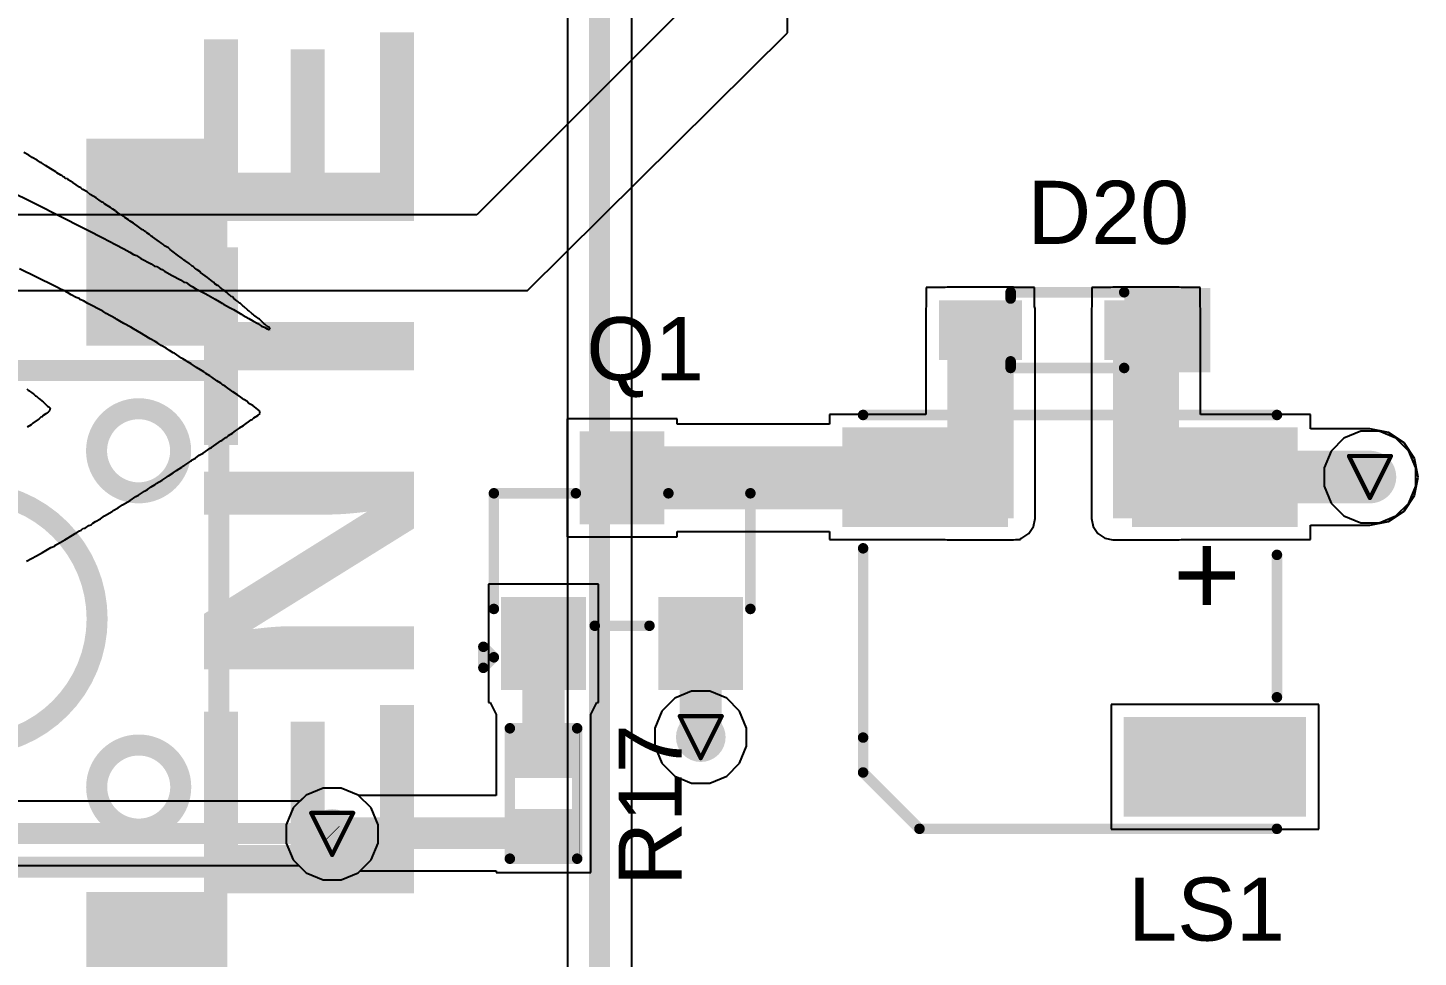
# Model space of a CAD drawing. Header units: inches. Extents: x 0 to 211, y 0 to 201.
# Drawn here: x 3.252 to 3.913, y 0.717 to 1.159 of the extents above; entities that cross this region are included whole.
import ezdxf

# ---------------------------------------------------------------- set-up
doc = ezdxf.new("R2010")
doc.units = ezdxf.units.IN
doc.header["$MEASUREMENT"] = 0
for name, color, linetype in [('Bottom Layer', 5, 'Continuous'), ('Bottom Overlay', 54, 'Continuous'), ('Drill Drawing', 1, 'Continuous'), ('Layer 1', 16, 'Continuous'), ('Layer 2', 76, 'Continuous'), ('Top Layer', 1, 'Continuous'), ('Top Overlay', 2, 'Continuous'), ('Top Paste', 8, 'Continuous'), ('Top Solder', 216, 'Continuous'), ('Via Holes', 16, 'Continuous')]:
    doc.layers.add(name, color=color, linetype=linetype)
doc.styles.add('Arial', font='', dxfattribs={"height": 0.2})
doc.styles.add('Arial Black_Bold', font='', dxfattribs={"height": 0.2})
doc.styles.get('Arial').set_extended_font_data('Arial')
doc.styles.get('Arial Black_Bold').set_extended_font_data('Arial Black', bold=True)

# ---------------------------------------------------------------- blocks, each defined once
blk = doc.blocks.new('SOD_523F_1')
at = {"layer": 'Top Layer'}
for points in [[(-0.05512, 0.01024), (-0.02362, 0.01024), (-0.02362, -0.01024), (-0.05512, -0.01024)], [(0.02362, 0.01024), (0.05512, 0.01024), (0.05512, -0.01024), (0.02362, -0.01024)]]:
    blk.add_hatch(color=1, dxfattribs=at).paths.add_polyline_path(points)
at = {"layer": 'Top Overlay'}
for points in [[(0.029, 0.013), (0.07, 0.013), (0.07, 0.02), (0.029, 0.02)], [(0.059, -0.015), (0.07, -0.015), (0.07, 0.014), (0.059, 0.014)], [(0.029, -0.02), (0.07, -0.02), (0.07, -0.013), (0.029, -0.013)]]:
    blk.add_hatch(color=2, dxfattribs=at).paths.add_polyline_path(points)
at = {"layer": 'Top Paste'}
for points in [[(-0.05512, 0.01024), (-0.02362, 0.01024), (-0.02362, -0.01024), (-0.05512, -0.01024)], [(0.02362, 0.01024), (0.05512, 0.01024), (0.05512, -0.01024), (0.02362, -0.01024)]]:
    blk.add_hatch(color=8, dxfattribs=at).paths.add_polyline_path(points)
at = {"layer": 'Top Solder'}
for points in [[(-0.05912, 0.01424), (-0.01962, 0.01424), (-0.01962, -0.01424), (-0.05912, -0.01424)], [(0.01962, 0.01424), (0.05912, 0.01424), (0.05912, -0.01424), (0.01962, -0.01424)]]:
    blk.add_hatch(color=216, dxfattribs=at).paths.add_polyline_path(points)
at = {"layer": 'Top Overlay'}
for points in [[(-0.025, 0.015, 0.005, 0.005, 0), (-0.025, 0.01815, 0.005, 0.005, 0)], [(-0.025, 0.018, 0.005, 0.005, 0), (0.029, 0.018, 0.005, 0.005, 0)], [(-0.025, -0.018, 0.005, 0.005, 0), (-0.025, -0.01485, 0.005, 0.005, 0)], [(-0.025, -0.018, 0.005, 0.005, 0), (0.029, -0.018, 0.005, 0.005, 0)]]:
    blk.add_lwpolyline(points, format="xyseb", dxfattribs=at)
for points in [[(-0.02625, 0.01815, 0.0025, 0.0025, 1), (-0.02375, 0.01815, 0.0025, 0.0025, 1)], [(-0.02625, 0.018, 0.0025, 0.0025, 1), (-0.02375, 0.018, 0.0025, 0.0025, 1)], [(0.02775, 0.018, 0.0025, 0.0025, 1), (0.03025, 0.018, 0.0025, 0.0025, 1)], [(-0.02625, 0.015, 0.0025, 0.0025, 1), (-0.02375, 0.015, 0.0025, 0.0025, 1)], [(-0.02625, -0.01485, 0.0025, 0.0025, 1), (-0.02375, -0.01485, 0.0025, 0.0025, 1)], [(-0.02625, -0.018, 0.0025, 0.0025, 1), (-0.02375, -0.018, 0.0025, 0.0025, 1)], [(-0.02625, -0.018, 0.0025, 0.0025, 1), (-0.02375, -0.018, 0.0025, 0.0025, 1)], [(0.02775, -0.018, 0.0025, 0.0025, 1), (0.03025, -0.018, 0.0025, 0.0025, 1)]]:
    blk.add_lwpolyline(points, format="xyseb", close=True, dxfattribs=at)
blk = doc.blocks.new('TS_1002S_12026C_80')
at = {"layer": 'Top Layer'}
for points in [[(-0.22441, 0.11811), (-0.13385, 0.11811), (-0.13385, 0.05906), (-0.22441, 0.05906)], [(0.13385, 0.1181), (0.22441, 0.1181), (0.22441, 0.05905), (0.13385, 0.05905)], [(-0.22441, -0.05906), (-0.13385, -0.05906), (-0.13385, -0.11811), (-0.22441, -0.11811)], [(0.13385, -0.05906), (0.22441, -0.05906), (0.22441, -0.11811), (0.13385, -0.11811)]]:
    blk.add_hatch(color=1, dxfattribs=at).paths.add_polyline_path(points)
at = {"layer": 'Top Paste'}
for points in [[(-0.22441, 0.11811), (-0.13385, 0.11811), (-0.13385, 0.05906), (-0.22441, 0.05906)], [(0.13385, 0.1181), (0.22441, 0.1181), (0.22441, 0.05905), (0.13385, 0.05905)], [(-0.22441, -0.05906), (-0.13385, -0.05906), (-0.13385, -0.11811), (-0.22441, -0.11811)], [(0.13385, -0.05906), (0.22441, -0.05906), (0.22441, -0.11811), (0.13385, -0.11811)]]:
    blk.add_hatch(color=8, dxfattribs=at).paths.add_polyline_path(points)
at = {"layer": 'Top Solder'}
for points in [[(-0.22841, 0.12211), (-0.12985, 0.12211), (-0.12985, 0.05506), (-0.22841, 0.05506)], [(0.12985, 0.1221), (0.22841, 0.1221), (0.22841, 0.05505), (0.12985, 0.05505)], [(-0.22841, -0.05506), (-0.12985, -0.05506), (-0.12985, -0.12211), (-0.22841, -0.12211)], [(0.12985, -0.05506), (0.22841, -0.05506), (0.22841, -0.12211), (0.12985, -0.12211)]]:
    blk.add_hatch(color=216, dxfattribs=at).paths.add_polyline_path(points)
at = {"layer": 'Top Overlay'}
for points in [[(0.11811, 0.11811, 0.01, 0.01, 0), (-0.11811, 0.11811, 0.01, 0.01, 0)], [(-0.11811, -0.11811, 0.01, 0.01, 0), (-0.11811, 0.11811, 0.01, 0.01, 0)], [(0.11811, -0.11811, 0.01, 0.01, 0), (0.11811, 0.11811, 0.01, 0.01, 0)], [(0.11811, -0.11811, 0.01, 0.01, 0), (-0.11811, -0.11811, 0.01, 0.01, 0)]]:
    blk.add_lwpolyline(points, format="xyseb", dxfattribs=at)
for points in [[(-0.12061, 0.11811, 0.005, 0.005, 1), (-0.11561, 0.11811, 0.005, 0.005, 1)], [(-0.12061, 0.11811, 0.005, 0.005, 1), (-0.11561, 0.11811, 0.005, 0.005, 1)], [(0.11561, 0.11811, 0.005, 0.005, 1), (0.12061, 0.11811, 0.005, 0.005, 1)], [(0.11561, 0.11811, 0.005, 0.005, 1), (0.12061, 0.11811, 0.005, 0.005, 1)], [(-0.05992, 0.07994, 0.01, 0.01, 1), (-0.09992, 0.07994, 0.01, 0.01, 1)], [(0.1, 0.07999, 0.01, 0.01, 1), (0.06, 0.07999, 0.01, 0.01, 1)], [(-0.10242, 0.07994, 0.005, 0.005, 1), (-0.09742, 0.07994, 0.005, 0.005, 1)], [(-0.06242, 0.07994, 0.005, 0.005, 1), (-0.05742, 0.07994, 0.005, 0.005, 1)], [(0.0575, 0.07999, 0.005, 0.005, 1), (0.0625, 0.07999, 0.005, 0.005, 1)], [(0.0975, 0.07999, 0.005, 0.005, 1), (0.1025, 0.07999, 0.005, 0.005, 1)], [(0.06021, 0, 0.01, 0.01, 1), (-0.06021, 0, 0.01, 0.01, 1)], [(-0.06271, 0, 0.005, 0.005, 1), (-0.05771, 0, 0.005, 0.005, 1)], [(0.05771, 0, 0.005, 0.005, 1), (0.06271, 0, 0.005, 0.005, 1)], [(-0.06, -0.08001, 0.01, 0.01, 1), (-0.1, -0.08001, 0.01, 0.01, 1)], [(0.1, -0.08001, 0.01, 0.01, 1), (0.06, -0.08001, 0.01, 0.01, 1)], [(-0.1025, -0.08001, 0.005, 0.005, 1), (-0.0975, -0.08001, 0.005, 0.005, 1)], [(-0.0625, -0.08001, 0.005, 0.005, 1), (-0.0575, -0.08001, 0.005, 0.005, 1)], [(0.0575, -0.08001, 0.005, 0.005, 1), (0.0625, -0.08001, 0.005, 0.005, 1)], [(0.0975, -0.08001, 0.005, 0.005, 1), (0.1025, -0.08001, 0.005, 0.005, 1)], [(-0.12061, -0.11811, 0.005, 0.005, 1), (-0.11561, -0.11811, 0.005, 0.005, 1)], [(-0.12061, -0.11811, 0.005, 0.005, 1), (-0.11561, -0.11811, 0.005, 0.005, 1)], [(0.11561, -0.11811, 0.005, 0.005, 1), (0.12061, -0.11811, 0.005, 0.005, 1)], [(0.11561, -0.11811, 0.005, 0.005, 1), (0.12061, -0.11811, 0.005, 0.005, 1)]]:
    blk.add_lwpolyline(points, format="xyseb", close=True, dxfattribs=at)
blk = doc.blocks.new('R___0402_182')
at = {"layer": 'Top Layer'}
for points in [[(-0.0275, -0.0125), (-0.0275, 0.0125), (-0.0095, 0.0125), (-0.0095, -0.0125)], [(0.0095, -0.0125), (0.0095, 0.0125), (0.0275, 0.0125), (0.0275, -0.0125)]]:
    blk.add_hatch(color=1, dxfattribs=at).paths.add_polyline_path(points)
at = {"layer": 'Top Paste'}
for points in [[(-0.0275, -0.0125), (-0.0275, 0.0125), (-0.0095, 0.0125), (-0.0095, -0.0125)], [(0.0095, -0.0125), (0.0095, 0.0125), (0.0275, 0.0125), (0.0275, -0.0125)]]:
    blk.add_hatch(color=8, dxfattribs=at).paths.add_polyline_path(points)
at = {"layer": 'Top Solder'}
for points in [[(-0.02967, -0.01467), (-0.02967, 0.01467), (-0.00733, 0.01467), (-0.00733, -0.01467)], [(0.00733, -0.01467), (0.00733, 0.01467), (0.02967, 0.01467), (0.02967, -0.01467)]]:
    blk.add_hatch(color=216, dxfattribs=at).paths.add_polyline_path(points)
at = {"layer": 'Top Overlay'}
for points in [[(-0.031, 0.016, 0.005, 0.005, 0), (0.031, 0.016, 0.005, 0.005, 0)], [(-0.031, 0.016, 0.005, 0.005, 0), (-0.031, -0.016, 0.005, 0.005, 0)], [(0.031, 0.016, 0.005, 0.005, 0), (0.031, -0.016, 0.005, 0.005, 0)], [(-0.031, -0.016, 0.005, 0.005, 0), (0.031, -0.016, 0.005, 0.005, 0)], [(-0.032, -0.017, 0.000127, 0.000127, 0), (0.032, -0.017, 0.000127, 0.000127, 0)]]:
    blk.add_lwpolyline(points, format="xyseb", dxfattribs=at)
for points in [[(-0.03225, 0.016, 0.0025, 0.0025, 1), (-0.02975, 0.016, 0.0025, 0.0025, 1)], [(-0.03225, 0.016, 0.0025, 0.0025, 1), (-0.02975, 0.016, 0.0025, 0.0025, 1)], [(0.02975, 0.016, 0.0025, 0.0025, 1), (0.03225, 0.016, 0.0025, 0.0025, 1)], [(0.02975, 0.016, 0.0025, 0.0025, 1), (0.03225, 0.016, 0.0025, 0.0025, 1)], [(-0.03225, -0.016, 0.0025, 0.0025, 1), (-0.02975, -0.016, 0.0025, 0.0025, 1)], [(-0.03225, -0.016, 0.0025, 0.0025, 1), (-0.02975, -0.016, 0.0025, 0.0025, 1)], [(-0.03203, -0.017, 0.0000635, 0.0000635, 1), (-0.03197, -0.017, 0.0000635, 0.0000635, 1)], [(0.02975, -0.016, 0.0025, 0.0025, 1), (0.03225, -0.016, 0.0025, 0.0025, 1)], [(0.02975, -0.016, 0.0025, 0.0025, 1), (0.03225, -0.016, 0.0025, 0.0025, 1)], [(0.03197, -0.017, 0.0000635, 0.0000635, 1), (0.03203, -0.017, 0.0000635, 0.0000635, 1)]]:
    blk.add_lwpolyline(points, format="xyseb", close=True, dxfattribs=at)
blk = doc.blocks.new('SOT_23_205')
at = {"layer": 'Top Layer'}
for points in [[(-0.01614, 0.05748), (0.01614, 0.05748), (0.01614, 0.02126), (-0.01614, 0.02126)], [(-0.05354, -0.02126), (-0.02126, -0.02126), (-0.02126, -0.05748), (-0.05354, -0.05748)], [(0.02126, -0.02126), (0.05354, -0.02126), (0.05354, -0.05748), (0.02126, -0.05748)]]:
    blk.add_hatch(color=1, dxfattribs=at).paths.add_polyline_path(points)
at = {"layer": 'Top Paste'}
for points in [[(-0.01614, 0.05748), (0.01614, 0.05748), (0.01614, 0.02126), (-0.01614, 0.02126)], [(-0.05354, -0.02126), (-0.02126, -0.02126), (-0.02126, -0.05748), (-0.05354, -0.05748)], [(0.02126, -0.02126), (0.05354, -0.02126), (0.05354, -0.05748), (0.02126, -0.05748)]]:
    blk.add_hatch(color=8, dxfattribs=at).paths.add_polyline_path(points)
at = {"layer": 'Top Solder'}
for points in [[(-0.02014, 0.06148), (0.02014, 0.06148), (0.02014, 0.01726), (-0.02014, 0.01726)], [(-0.05754, -0.01726), (-0.01726, -0.01726), (-0.01726, -0.06148), (-0.05754, -0.06148)], [(0.01726, -0.01726), (0.05754, -0.01726), (0.05754, -0.06148), (0.01726, -0.06148)]]:
    blk.add_hatch(color=216, dxfattribs=at).paths.add_polyline_path(points)
at = {"layer": 'Top Overlay'}
for points in [[(-0.061, -0.023, 0.005, 0.005, 0), (-0.061, 0.032, 0.005, 0.005, 0)], [(-0.061, 0.032, 0.005, 0.005, 0), (-0.022, 0.032, 0.005, 0.005, 0)], [(0.022, 0.032, 0.005, 0.005, 0), (0.061, 0.032, 0.005, 0.005, 0)], [(0.061, -0.023, 0.005, 0.005, 0), (0.061, 0.032, 0.005, 0.005, 0)], [(-0.013, -0.031, 0.005, 0.005, 0), (0.013, -0.031, 0.005, 0.005, 0)], [(-0.066, -0.041, 0.005, 0.005, 0), (-0.061, -0.046, 0.005, 0.005, 0)], [(-0.066, -0.051, 0.005, 0.005, 0), (-0.066, -0.041, 0.005, 0.005, 0)], [(-0.066, -0.051, 0.005, 0.005, 0), (-0.061, -0.046, 0.005, 0.005, 0)]]:
    blk.add_lwpolyline(points, format="xyseb", dxfattribs=at)
for points in [[(-0.06225, 0.032, 0.0025, 0.0025, 1), (-0.05975, 0.032, 0.0025, 0.0025, 1)], [(-0.06225, 0.032, 0.0025, 0.0025, 1), (-0.05975, 0.032, 0.0025, 0.0025, 1)], [(-0.02325, 0.032, 0.0025, 0.0025, 1), (-0.02075, 0.032, 0.0025, 0.0025, 1)], [(0.02075, 0.032, 0.0025, 0.0025, 1), (0.02325, 0.032, 0.0025, 0.0025, 1)], [(0.05975, 0.032, 0.0025, 0.0025, 1), (0.06225, 0.032, 0.0025, 0.0025, 1)], [(0.05975, 0.032, 0.0025, 0.0025, 1), (0.06225, 0.032, 0.0025, 0.0025, 1)], [(-0.06225, -0.023, 0.0025, 0.0025, 1), (-0.05975, -0.023, 0.0025, 0.0025, 1)], [(0.05975, -0.023, 0.0025, 0.0025, 1), (0.06225, -0.023, 0.0025, 0.0025, 1)], [(-0.01425, -0.031, 0.0025, 0.0025, 1), (-0.01175, -0.031, 0.0025, 0.0025, 1)], [(0.01175, -0.031, 0.0025, 0.0025, 1), (0.01425, -0.031, 0.0025, 0.0025, 1)], [(-0.06725, -0.041, 0.0025, 0.0025, 1), (-0.06475, -0.041, 0.0025, 0.0025, 1)], [(-0.06725, -0.041, 0.0025, 0.0025, 1), (-0.06475, -0.041, 0.0025, 0.0025, 1)], [(-0.06225, -0.046, 0.0025, 0.0025, 1), (-0.05975, -0.046, 0.0025, 0.0025, 1)], [(-0.06225, -0.046, 0.0025, 0.0025, 1), (-0.05975, -0.046, 0.0025, 0.0025, 1)], [(-0.06725, -0.051, 0.0025, 0.0025, 1), (-0.06475, -0.051, 0.0025, 0.0025, 1)], [(-0.06725, -0.051, 0.0025, 0.0025, 1), (-0.06475, -0.051, 0.0025, 0.0025, 1)]]:
    blk.add_lwpolyline(points, format="xyseb", close=True, dxfattribs=at)
blk = doc.blocks.new('FUET_5025_206')
at = {"layer": 'Top Layer'}
for points in [[(-0.10827, 0.08858), (-0.02953, 0.08858), (-0.02953, 0.04922), (-0.10827, 0.04922)], [(-0.10433, -0.04922), (-0.03347, -0.04922), (-0.03347, -0.08858), (-0.10433, -0.08858)], [(0.03347, -0.04922), (0.10433, -0.04922), (0.10433, -0.08858), (0.03347, -0.08858)]]:
    blk.add_hatch(color=1, dxfattribs=at).paths.add_polyline_path(points)
at = {"layer": 'Top Paste'}
for points in [[(-0.10827, 0.08858), (-0.02953, 0.08858), (-0.02953, 0.04922), (-0.10827, 0.04922)], [(-0.10433, -0.04922), (-0.03347, -0.04922), (-0.03347, -0.08858), (-0.10433, -0.08858)], [(0.03347, -0.04922), (0.10433, -0.04922), (0.10433, -0.08858), (0.03347, -0.08858)]]:
    blk.add_hatch(color=8, dxfattribs=at).paths.add_polyline_path(points)
at = {"layer": 'Top Solder'}
for points in [[(-0.11227, 0.09259), (-0.02553, 0.09259), (-0.02553, 0.04521), (-0.11227, 0.04521)], [(-0.10833, -0.04521), (-0.02947, -0.04521), (-0.02947, -0.09259), (-0.10833, -0.09259)], [(0.02947, -0.04521), (0.10833, -0.04521), (0.10833, -0.09259), (0.02947, -0.09259)]]:
    blk.add_hatch(color=216, dxfattribs=at).paths.add_polyline_path(points)
at = {"layer": 'Top Overlay'}
for points in [[(0.0716, 0.0984, 0.005, 0.005, 0), (-0.0984, 0.0984, 0.005, 0.005, 0)], [(0.0984, 0.0716, 0.005, 0.005, 0), (0.0716, 0.0984, 0.005, 0.005, 0)], [(0.0984, 0.0716, 0.005, 0.005, 0), (0.0984, 0.055, 0.005, 0.005, 0)], [(0.0984, 0.055, 0.005, 0.005, 0), (0.0984, -0.035, 0.005, 0.005, 0)], [(-0.09842, 0.03583, 0.005, 0.005, 0), (-0.09842, -0.03189, 0.005, 0.005, 0)], [(0.09842, -0.09842, 0.005, 0.005, 0), (-0.09842, -0.09842, 0.005, 0.005, 0)]]:
    blk.add_lwpolyline(points, format="xyseb", dxfattribs=at)
for points in [[(-0.09965, 0.0984, 0.0025, 0.0025, 1), (-0.09715, 0.0984, 0.0025, 0.0025, 1)], [(0.07035, 0.0984, 0.0025, 0.0025, 1), (0.07285, 0.0984, 0.0025, 0.0025, 1)], [(0.07035, 0.0984, 0.0025, 0.0025, 1), (0.07285, 0.0984, 0.0025, 0.0025, 1)], [(0.09715, 0.0716, 0.0025, 0.0025, 1), (0.09965, 0.0716, 0.0025, 0.0025, 1)], [(0.09715, 0.0716, 0.0025, 0.0025, 1), (0.09965, 0.0716, 0.0025, 0.0025, 1)], [(0.09715, 0.055, 0.0025, 0.0025, 1), (0.09965, 0.055, 0.0025, 0.0025, 1)], [(0.09715, 0.055, 0.0025, 0.0025, 1), (0.09965, 0.055, 0.0025, 0.0025, 1)], [(-0.09967, 0.03583, 0.0025, 0.0025, 1), (-0.09717, 0.03583, 0.0025, 0.0025, 1)], [(-0.09967, -0.03189, 0.0025, 0.0025, 1), (-0.09717, -0.03189, 0.0025, 0.0025, 1)], [(0.09715, -0.035, 0.0025, 0.0025, 1), (0.09965, -0.035, 0.0025, 0.0025, 1)], [(-0.09967, -0.09842, 0.0025, 0.0025, 1), (-0.09717, -0.09842, 0.0025, 0.0025, 1)], [(0.09717, -0.09842, 0.0025, 0.0025, 1), (0.09967, -0.09842, 0.0025, 0.0025, 1)]]:
    blk.add_lwpolyline(points, format="xyseb", close=True, dxfattribs=at)
at = {"layer": 'Top Overlay', "style": 'Arial'}
blk.add_text('+', height=0.03937, dxfattribs=at).set_placement((-0.0811, -0.0411))

msp = doc.modelspace()

# ---------------------------------------------------------------- hatches: boundary and pattern name
at = {"layer": 'Bottom Layer'}
h = msp.add_hatch(color=5, dxfattribs=at)
edge = h.paths.add_edge_path()
edge.add_arc((3.89, 0.94548), 0.01181, 0, 360)
h = msp.add_hatch(color=5, dxfattribs=at)
edge = h.paths.add_edge_path()
edge.add_arc((3.57173, 0.82178), 0.01181, 0, 360)
h = msp.add_hatch(color=5, dxfattribs=at)
edge = h.paths.add_edge_path()
edge.add_arc((3.39642, 0.77575), 0.01181, 0, 360)
at = {"layer": 'Layer 1'}
h = msp.add_hatch(color=16, dxfattribs=at)
edge = h.paths.add_edge_path()
edge.add_arc((3.89, 0.94548), 0.01181, 0, 360)
h = msp.add_hatch(color=16, dxfattribs=at)
edge = h.paths.add_edge_path()
edge.add_arc((3.57173, 0.82178), 0.01181, 0, 360)
h = msp.add_hatch(color=16, dxfattribs=at)
edge = h.paths.add_edge_path()
edge.add_arc((3.39642, 0.77575), 0.01181, 0, 360)
at = {"layer": 'Layer 2'}
h = msp.add_hatch(color=76, dxfattribs=at)
edge = h.paths.add_edge_path()
edge.add_arc((3.89, 0.94548), 0.01181, 0, 360)
h = msp.add_hatch(color=76, dxfattribs=at)
edge = h.paths.add_edge_path()
edge.add_arc((3.57173, 0.82178), 0.01181, 0, 360)
h = msp.add_hatch(color=76, dxfattribs=at)
edge = h.paths.add_edge_path()
edge.add_arc((3.39642, 0.77575), 0.01181, 0, 360)
at = {"layer": 'Top Layer'}
for points in [[(3.68899, 0.92579), (3.72049, 0.92579), (3.72049, 1.02559), (3.68899, 1.02559)], [(3.76774, 0.92579), (3.79923, 0.92579), (3.79923, 1.02559), (3.76774, 1.02559)]]:
    msp.add_hatch(color=1, dxfattribs=at).paths.add_polyline_path(points)
h = msp.add_hatch(color=1, dxfattribs=at)
edge = h.paths.add_edge_path()
edge.add_arc((3.89, 0.94548), 0.01181, 0, 360)
h = msp.add_hatch(color=1, dxfattribs=at)
edge = h.paths.add_edge_path()
edge.add_arc((3.57173, 0.82178), 0.01181, 0, 360)
h = msp.add_hatch(color=1, dxfattribs=at)
edge = h.paths.add_edge_path()
edge.add_arc((3.39642, 0.77575), 0.01181, 0, 360)
at = {"layer": 'Via Holes'}
h = msp.add_hatch(color=7, dxfattribs=at)
edge = h.paths.add_edge_path()
edge.add_arc((3.89, 0.94548), 0.00591, 0, 360)
h = msp.add_hatch(color=7, dxfattribs=at)
edge = h.paths.add_edge_path()
edge.add_arc((3.57173, 0.82178), 0.00591, 0, 360)
h = msp.add_hatch(color=7, dxfattribs=at)
edge = h.paths.add_edge_path()
edge.add_arc((3.39642, 0.77575), 0.00591, 0, 360)

# ---------------------------------------------------------------- linework, layer by layer
at = {"layer": 'Bottom Layer'}
for p, q in [((3.53891, 0.66025), (3.53891, 2.58145)), ((3.50833, 1.80661), (3.50833, 0.66025)), ((3.88566, 0.96729), (3.87765, 0.96397)), ((3.89434, 0.96729), (3.88566, 0.96729)), ((3.90235, 0.96397), (3.89434, 0.96729)), ((3.87765, 0.96397), (3.87151, 0.95783)), ((3.90849, 0.95783), (3.90235, 0.96397)), ((3.87151, 0.95783), (3.86819, 0.94981)), ((3.91181, 0.94981), (3.90849, 0.95783)), ((3.86819, 0.94981), (3.86819, 0.94114)), ((3.91181, 0.94114), (3.91181, 0.94981)), ((3.86819, 0.94114), (3.87151, 0.93312)), ((3.90849, 0.93312), (3.91181, 0.94114)), ((3.87151, 0.93312), (3.87765, 0.92699)), ((3.90235, 0.92699), (3.90849, 0.93312)), ((3.87765, 0.92699), (3.88566, 0.92366)), ((3.89434, 0.92366), (3.90235, 0.92699)), ((3.88566, 0.92366), (3.89434, 0.92366)), ((3.38406, 0.79425), (3.38111, 0.79129)), ((3.39208, 0.79757), (3.38406, 0.79425)), ((3.40076, 0.79757), (3.39208, 0.79757)), ((3.40877, 0.79425), (3.40076, 0.79757)), ((3.41491, 0.78811), (3.40877, 0.79425)), ((3.38111, 0.79129), (1.78162, 0.79129)), ((3.41823, 0.78009), (3.41491, 0.78811)), ((3.41823, 0.77142), (3.41823, 0.78009)), ((3.41491, 0.7634), (3.41823, 0.77142)), ((1.78162, 0.76071), (3.38062, 0.76071)), ((3.38062, 0.76071), (3.38406, 0.75726)), ((3.40877, 0.75726), (3.41491, 0.7634)), ((3.38406, 0.75726), (3.39208, 0.75394)), ((3.39208, 0.75394), (3.40076, 0.75394)), ((3.40076, 0.75394), (3.40877, 0.75726))]:
    msp.add_line(p, q, dxfattribs=at)
for points in [[(3.52362, 2.597, 0.01, 0.01, 0), (3.52362, 0.66025, 0.01, 0.01, 0)], [(1.78162, 0.776, 0.01, 0.01, 0), (3.39617, 0.776, 0.01, 0.01, 0)], [(3.39617, 0.776, 0.01, 0.01, 0), (3.39642, 0.77575, 0.01, 0.01, 0)]]:
    msp.add_lwpolyline(points, format="xyseb", dxfattribs=at)
for points in [[(3.39367, 0.776, 0.005, 0.005, 1), (3.39867, 0.776, 0.005, 0.005, 1)], [(3.39367, 0.776, 0.005, 0.005, 1), (3.39867, 0.776, 0.005, 0.005, 1)], [(3.39392, 0.77575, 0.005, 0.005, 1), (3.39892, 0.77575, 0.005, 0.005, 1)]]:
    msp.add_lwpolyline(points, format="xyseb", close=True, dxfattribs=at)
at = {"layer": 'Bottom Overlay'}
for p, q in [((3.25214, 1.09854), (3.24978, 1.09985)), ((3.25371, 1.09749), (3.25214, 1.09854)), ((3.25607, 1.09618), (3.25371, 1.09749)), ((3.25765, 1.09513), (3.25607, 1.09618)), ((3.25817, 1.09487), (3.25765, 1.09513)), ((3.26014, 1.09368), (3.25817, 1.09487)), ((3.26263, 1.09198), (3.26014, 1.09368)), ((3.26499, 1.09067), (3.26263, 1.09198)), ((3.26552, 1.09014), (3.26499, 1.09067)), ((3.26736, 1.08909), (3.26552, 1.09014)), ((3.26788, 1.08883), (3.26736, 1.08909)), ((3.2684, 1.08831), (3.26788, 1.08883)), ((3.26893, 1.08804), (3.2684, 1.08831)), ((3.26945, 1.08752), (3.26893, 1.08804)), ((3.2705, 1.08726), (3.26945, 1.08752)), ((3.2709, 1.08686), (3.2705, 1.08726)), ((3.273, 1.08555), (3.2709, 1.08686)), ((3.27628, 1.08332), (3.273, 1.08555)), ((3.24165, 1.08227), (3.25555, 1.07545)), ((3.2768, 1.08306), (3.27628, 1.08332)), ((3.27732, 1.08254), (3.2768, 1.08306)), ((3.27785, 1.08227), (3.27732, 1.08254)), ((3.27982, 1.08109), (3.27785, 1.08227)), ((3.28126, 1.07991), (3.27982, 1.08109)), ((3.28415, 1.07834), (3.28126, 1.07991)), ((3.28493, 1.07755), (3.28415, 1.07834)), ((3.25555, 1.07545), (3.27837, 1.06391)), ((3.28546, 1.07729), (3.28493, 1.07755)), ((3.28703, 1.07624), (3.28546, 1.07729)), ((3.28756, 1.07598), (3.28703, 1.07624)), ((3.28808, 1.07545), (3.28756, 1.07598)), ((3.28939, 1.07466), (3.28808, 1.07545)), ((3.29097, 1.07362), (3.28939, 1.07466)), ((3.29149, 1.07335), (3.29097, 1.07362)), ((3.29202, 1.07283), (3.29149, 1.07335)), ((3.29333, 1.07204), (3.29202, 1.07283)), ((3.29385, 1.07152), (3.29333, 1.07204)), ((3.29438, 1.07125), (3.29385, 1.07152)), ((3.29595, 1.07021), (3.29438, 1.07125)), ((3.29726, 1.06942), (3.29595, 1.07021)), ((3.29779, 1.06889), (3.29726, 1.06942)), ((3.29962, 1.06784), (3.29779, 1.06889)), ((3.30028, 1.06719), (3.29962, 1.06784)), ((3.30185, 1.06614), (3.30028, 1.06719)), ((3.30435, 1.06443), (3.30185, 1.06614)), ((3.27837, 1.06391), (3.28021, 1.06286)), ((3.28021, 1.06286), (3.28729, 1.05919)), ((3.28729, 1.05919), (3.29333, 1.05604)), ((3.30618, 1.06312), (3.30435, 1.06443)), ((3.30671, 1.06286), (3.30618, 1.06312)), ((3.30723, 1.06233), (3.30671, 1.06286)), ((3.30776, 1.06207), (3.30723, 1.06233)), ((3.30828, 1.06155), (3.30776, 1.06207)), ((3.30959, 1.06076), (3.30828, 1.06155)), ((3.31038, 1.05997), (3.30959, 1.06076)), ((3.3109, 1.05971), (3.31038, 1.05997)), ((3.31432, 1.05735), (3.3109, 1.05971)), ((3.29333, 1.05604), (3.29726, 1.05394)), ((3.29726, 1.05394), (3.30015, 1.05237)), ((3.30015, 1.05237), (3.30199, 1.05132)), ((3.31484, 1.05709), (3.31432, 1.05735)), ((3.31536, 1.05656), (3.31484, 1.05709)), ((3.31589, 1.0563), (3.31536, 1.05656)), ((3.31668, 1.05551), (3.31589, 1.0563)), ((3.31851, 1.05446), (3.31668, 1.05551)), ((3.3193, 1.05368), (3.31851, 1.05446)), ((3.32022, 1.05302), (3.3193, 1.05368)), ((3.3235, 1.05053), (3.32022, 1.05302)), ((3.30199, 1.05132), (3.3033, 1.05079)), ((3.3033, 1.05079), (3.30382, 1.05053)), ((3.30382, 1.05053), (3.3054, 1.04948)), ((3.3054, 1.04948), (3.31038, 1.04686)), ((3.31038, 1.04686), (3.31195, 1.04581)), ((3.31195, 1.04581), (3.313, 1.04554)), ((3.313, 1.04554), (3.31458, 1.0445)), ((3.32402, 1.05027), (3.3235, 1.05053)), ((3.32455, 1.04974), (3.32402, 1.05027)), ((3.32507, 1.04948), (3.32455, 1.04974)), ((3.32586, 1.04869), (3.32507, 1.04948)), ((3.32638, 1.04843), (3.32586, 1.04869)), ((3.32835, 1.04699), (3.32638, 1.04843)), ((3.32979, 1.04581), (3.32835, 1.04699)), ((3.33032, 1.04554), (3.32979, 1.04581)), ((3.33111, 1.04476), (3.33032, 1.04554)), ((3.26421, 1.03636), (3.24768, 1.0445)), ((3.31458, 1.0445), (3.31563, 1.04423)), ((3.31563, 1.04423), (3.31615, 1.04371)), ((3.31615, 1.04371), (3.31668, 1.04345)), ((3.31668, 1.04345), (3.32035, 1.04135)), ((3.32035, 1.04135), (3.32428, 1.03925)), ((3.32428, 1.03925), (3.32586, 1.0382)), ((3.33163, 1.0445), (3.33111, 1.04476)), ((3.33215, 1.04397), (3.33163, 1.0445)), ((3.33347, 1.04318), (3.33215, 1.04397)), ((3.33386, 1.04279), (3.33347, 1.04318)), ((3.33714, 1.0403), (3.33386, 1.04279)), ((3.3395, 1.03846), (3.33714, 1.0403)), ((3.34003, 1.0382), (3.3395, 1.03846)), ((3.26552, 1.03584), (3.26421, 1.03636)), ((3.26749, 1.03466), (3.26552, 1.03584)), ((3.26919, 1.034), (3.26749, 1.03466)), ((3.26972, 1.03348), (3.26919, 1.034)), ((3.27103, 1.03295), (3.26972, 1.03348)), ((3.27234, 1.03216), (3.27103, 1.03295)), ((3.2747, 1.03085), (3.27234, 1.03216)), ((3.32586, 1.0382), (3.32691, 1.03794)), ((3.32691, 1.03794), (3.32848, 1.03689)), ((3.32848, 1.03689), (3.32979, 1.0361)), ((3.32979, 1.0361), (3.33163, 1.03505)), ((3.33163, 1.03505), (3.33609, 1.03269)), ((3.33609, 1.03269), (3.3374, 1.0319)), ((3.3374, 1.0319), (3.34081, 1.03007)), ((3.34055, 1.03741), (3.34003, 1.0382)), ((3.34186, 1.03662), (3.34055, 1.03741)), ((3.34239, 1.03636), (3.34186, 1.03662)), ((3.34317, 1.03558), (3.34239, 1.03636)), ((3.3437, 1.03531), (3.34317, 1.03558)), ((3.34449, 1.03453), (3.3437, 1.03531)), ((3.34501, 1.03426), (3.34449, 1.03453)), ((3.3458, 1.03348), (3.34501, 1.03426)), ((3.34632, 1.03321), (3.3458, 1.03348)), ((3.34711, 1.03243), (3.34632, 1.03321)), ((3.34763, 1.03216), (3.34711, 1.03243)), ((3.34842, 1.03138), (3.34763, 1.03216)), ((3.27601, 1.03033), (3.2747, 1.03085)), ((3.27641, 1.02993), (3.27601, 1.03033)), ((3.27811, 1.02928), (3.27641, 1.02993)), ((3.28021, 1.02797), (3.27811, 1.02928)), ((3.28729, 1.02429), (3.28021, 1.02797)), ((3.34081, 1.03007), (3.34265, 1.02902)), ((3.34265, 1.02902), (3.34422, 1.02797)), ((3.34422, 1.02797), (3.34475, 1.02771)), ((3.34475, 1.02771), (3.34763, 1.02613)), ((3.34763, 1.02613), (3.34947, 1.02508)), ((3.34895, 1.03112), (3.34842, 1.03138)), ((3.3496, 1.03046), (3.34895, 1.03112)), ((3.34947, 1.02508), (3.35183, 1.02377)), ((3.35104, 1.02928), (3.3496, 1.03046)), ((3.35157, 1.02902), (3.35104, 1.02928)), ((3.35236, 1.02823), (3.35157, 1.02902)), ((3.35288, 1.02797), (3.35236, 1.02823)), ((3.35393, 1.02692), (3.35288, 1.02797)), ((3.35445, 1.02666), (3.35393, 1.02692)), ((3.35629, 1.02482), (3.35445, 1.02666)), ((3.28887, 1.02325), (3.28729, 1.02429)), ((3.29333, 1.02088), (3.28887, 1.02325)), ((3.29385, 1.02062), (3.29333, 1.02088)), ((3.29543, 1.01957), (3.29385, 1.02062)), ((3.29726, 1.01852), (3.29543, 1.01957)), ((3.30067, 1.01669), (3.29726, 1.01852)), ((3.35183, 1.02377), (3.3534, 1.02272)), ((3.3534, 1.02272), (3.35393, 1.02246)), ((3.35393, 1.02246), (3.35682, 1.02088)), ((3.35682, 1.02456), (3.35629, 1.02482)), ((3.35813, 1.02325), (3.35682, 1.02456)), ((3.35682, 1.02088), (3.35865, 1.01983)), ((3.35865, 1.02298), (3.35813, 1.02325)), ((3.35918, 1.02246), (3.35865, 1.02298)), ((3.35865, 1.01983), (3.36101, 1.01852)), ((3.3597, 1.0222), (3.35918, 1.02246)), ((3.36023, 1.02167), (3.3597, 1.0222)), ((3.36075, 1.02141), (3.36023, 1.02167)), ((3.36128, 1.02088), (3.36075, 1.02141)), ((3.36101, 1.01852), (3.36285, 1.01721)), ((3.3618, 1.02062), (3.36128, 1.02088)), ((3.3639, 1.01852), (3.3618, 1.02062)), ((3.36442, 1.01826), (3.3639, 1.01852)), ((3.30199, 1.0159), (3.30067, 1.01669)), ((3.30566, 1.0138), (3.30199, 1.0159)), ((3.30697, 1.01301), (3.30566, 1.0138)), ((3.30986, 1.01118), (3.30697, 1.01301)), ((3.36285, 1.01721), (3.36416, 1.01669)), ((3.36416, 1.01669), (3.36547, 1.0159)), ((3.36574, 1.01695), (3.36442, 1.01826)), ((3.36547, 1.0159), (3.36626, 1.01564)), ((3.36626, 1.01669), (3.36574, 1.01695)), ((3.36665, 1.01629), (3.36626, 1.01669)), ((3.36626, 1.01564), (3.36692, 1.01577)), ((3.36692, 1.01577), (3.36665, 1.01629)), ((3.31222, 1.00987), (3.30986, 1.01118)), ((3.31353, 1.00908), (3.31222, 1.00987)), ((3.3151, 1.00803), (3.31353, 1.00908)), ((3.31746, 1.00672), (3.3151, 1.00803)), ((3.31904, 1.00567), (3.31746, 1.00672)), ((3.32087, 1.00462), (3.31904, 1.00567)), ((3.3214, 1.00436), (3.32087, 1.00462)), ((3.32481, 1.002), (3.3214, 1.00436)), ((3.32533, 1.00173), (3.32481, 1.002)), ((3.32691, 1.00068), (3.32533, 1.00173)), ((3.32743, 1.00042), (3.32691, 1.00068)), ((3.3294, 0.99924), (3.32743, 1.00042)), ((3.33189, 0.99754), (3.3294, 0.99924)), ((3.33373, 0.99649), (3.33189, 0.99754)), ((3.3353, 0.99544), (3.33373, 0.99649)), ((3.33583, 0.99517), (3.3353, 0.99544)), ((3.33635, 0.99465), (3.33583, 0.99517)), ((3.33819, 0.9936), (3.33635, 0.99465)), ((3.33911, 0.99294), (3.33819, 0.9936)), ((3.3416, 0.99124), (3.33911, 0.99294)), ((3.25122, 0.98743), (3.25188, 0.98678)), ((3.25188, 0.98678), (3.2524, 0.98652)), ((3.2524, 0.98652), (3.25293, 0.98599)), ((3.25293, 0.98599), (3.25345, 0.98573)), ((3.25345, 0.98573), (3.25398, 0.9852)), ((3.34344, 0.99019), (3.3416, 0.99124)), ((3.34422, 0.9894), (3.34344, 0.99019)), ((3.34553, 0.98862), (3.34422, 0.9894)), ((3.34921, 0.98599), (3.34553, 0.98862)), ((3.35144, 0.98455), (3.34921, 0.98599)), ((3.25398, 0.9852), (3.2545, 0.98494)), ((3.2545, 0.98494), (3.25529, 0.98416)), ((3.25529, 0.98416), (3.25581, 0.98389)), ((3.25581, 0.98389), (3.25686, 0.98284)), ((3.25686, 0.98284), (3.25739, 0.98258)), ((3.25739, 0.98258), (3.25844, 0.98153)), ((3.25844, 0.98153), (3.25896, 0.98127)), ((3.25896, 0.98127), (3.26106, 0.97917)), ((3.26106, 0.97917), (3.26158, 0.97891)), ((3.26158, 0.97891), (3.26224, 0.97825)), ((3.35301, 0.9835), (3.35144, 0.98455)), ((3.35445, 0.98232), (3.35301, 0.9835)), ((3.35577, 0.98153), (3.35445, 0.98232)), ((3.35682, 0.98048), (3.35577, 0.98153)), ((3.35865, 0.97943), (3.35682, 0.98048)), ((3.36101, 0.9776), (3.35865, 0.97943)), ((3.2566, 0.97287), (3.25411, 0.97117)), ((3.25712, 0.97314), (3.2566, 0.97287)), ((3.25791, 0.97392), (3.25712, 0.97314)), ((3.25844, 0.97419), (3.25791, 0.97392)), ((3.25896, 0.97471), (3.25844, 0.97419)), ((3.26027, 0.9755), (3.25896, 0.97471)), ((3.2608, 0.97602), (3.26027, 0.9755)), ((3.26132, 0.97629), (3.2608, 0.97602)), ((3.26198, 0.97694), (3.26132, 0.97629)), ((3.26224, 0.97825), (3.26198, 0.97694)), ((3.35419, 0.96999), (3.35786, 0.97261)), ((3.35786, 0.97261), (3.35839, 0.97287)), ((3.35839, 0.97287), (3.35918, 0.97366)), ((3.35918, 0.97366), (3.36101, 0.97471)), ((3.36193, 0.97694), (3.36101, 0.9776)), ((3.36101, 0.97471), (3.36219, 0.97563)), ((3.36219, 0.97563), (3.36193, 0.97694)), ((3.25319, 0.97025), (3.25135, 0.9692)), ((3.25411, 0.97117), (3.25319, 0.97025)), ((3.34711, 0.96527), (3.34895, 0.96632)), ((3.34895, 0.96632), (3.35039, 0.9675)), ((3.35039, 0.9675), (3.35183, 0.96841)), ((3.35183, 0.96841), (3.35236, 0.96894)), ((3.35236, 0.96894), (3.35419, 0.96999)), ((3.33504, 0.95687), (3.33845, 0.95923)), ((3.33845, 0.95923), (3.33898, 0.9595)), ((3.33898, 0.9595), (3.34344, 0.96264)), ((3.34344, 0.96264), (3.34396, 0.96291)), ((3.34396, 0.96291), (3.3458, 0.96422)), ((3.3458, 0.96422), (3.34632, 0.96448)), ((3.34632, 0.96448), (3.34711, 0.96527)), ((3.32586, 0.95084), (3.32914, 0.95307)), ((3.32914, 0.95307), (3.32953, 0.95346)), ((3.32953, 0.95346), (3.33137, 0.95451)), ((3.33137, 0.95451), (3.3332, 0.95582)), ((3.3332, 0.95582), (3.33504, 0.95687)), ((3.31799, 0.94559), (3.31851, 0.94612)), ((3.31851, 0.94612), (3.32087, 0.94743)), ((3.32087, 0.94743), (3.32232, 0.94861)), ((3.32232, 0.94861), (3.32494, 0.95018)), ((3.32494, 0.95018), (3.32533, 0.95058)), ((3.32533, 0.95058), (3.32586, 0.95084)), ((3.30723, 0.93877), (3.30854, 0.93956)), ((3.30854, 0.93956), (3.31038, 0.94087)), ((3.31038, 0.94087), (3.31222, 0.94192)), ((3.31222, 0.94192), (3.31274, 0.94244)), ((3.31274, 0.94244), (3.31563, 0.94402)), ((3.31563, 0.94402), (3.31746, 0.94533)), ((3.31746, 0.94533), (3.31799, 0.94559)), ((3.29674, 0.93221), (3.30041, 0.93431)), ((3.30041, 0.93431), (3.30303, 0.93615)), ((3.30303, 0.93615), (3.30435, 0.93693)), ((3.30435, 0.93693), (3.30723, 0.93877)), ((3.28624, 0.92565), (3.28808, 0.92696)), ((3.28808, 0.92696), (3.29175, 0.92906)), ((3.29175, 0.92906), (3.29228, 0.92959)), ((3.29228, 0.92959), (3.29464, 0.9309)), ((3.29464, 0.9309), (3.29674, 0.93221)), ((3.2747, 0.91883), (3.27628, 0.91988)), ((3.27628, 0.91988), (3.27706, 0.92014)), ((3.27706, 0.92014), (3.27785, 0.92093)), ((3.27785, 0.92093), (3.2789, 0.92119)), ((3.2789, 0.92119), (3.28074, 0.9225)), ((3.28074, 0.9225), (3.28178, 0.92277)), ((3.28178, 0.92277), (3.28257, 0.92355)), ((3.28257, 0.92355), (3.28388, 0.92434)), ((3.28388, 0.92434), (3.28624, 0.92565)), ((3.26263, 0.91201), (3.26434, 0.91267)), ((3.26434, 0.91267), (3.26473, 0.91306)), ((3.26473, 0.91306), (3.26526, 0.91332)), ((3.26526, 0.91332), (3.26709, 0.91437)), ((3.26709, 0.91437), (3.26919, 0.91568)), ((3.26919, 0.91568), (3.27286, 0.91778)), ((3.27286, 0.91778), (3.27418, 0.91857)), ((3.27418, 0.91857), (3.2747, 0.91883)), ((3.25109, 0.90545), (3.25581, 0.90808)), ((3.25581, 0.90808), (3.2587, 0.90965)), ((3.2587, 0.90965), (3.26106, 0.91096)), ((3.26106, 0.91096), (3.26263, 0.91201))]:
    msp.add_line(p, q, dxfattribs=at)
at = {"layer": 'Drill Drawing'}
for points in [[(3.88, 0.95548, 0.002, 0.002, 0), (3.9, 0.95548, 0.002, 0.002, 0)], [(3.88, 0.95548, 0.002, 0.002, 0), (3.89, 0.93548, 0.002, 0.002, 0)], [(3.89, 0.93548, 0.002, 0.002, 0), (3.9, 0.95548, 0.002, 0.002, 0)], [(3.56173, 0.83178, 0.002, 0.002, 0), (3.58173, 0.83178, 0.002, 0.002, 0)], [(3.56173, 0.83178, 0.002, 0.002, 0), (3.57173, 0.81178, 0.002, 0.002, 0)], [(3.57173, 0.81178, 0.002, 0.002, 0), (3.58173, 0.83178, 0.002, 0.002, 0)], [(3.38642, 0.78575, 0.002, 0.002, 0), (3.40642, 0.78575, 0.002, 0.002, 0)], [(3.38642, 0.78575, 0.002, 0.002, 0), (3.39642, 0.76575, 0.002, 0.002, 0)], [(3.39642, 0.76575, 0.002, 0.002, 0), (3.40642, 0.78575, 0.002, 0.002, 0)]]:
    msp.add_lwpolyline(points, format="xyseb", dxfattribs=at)
for points in [[(3.8795, 0.95548, 0.001, 0.001, 1), (3.8805, 0.95548, 0.001, 0.001, 1)], [(3.8795, 0.95548, 0.001, 0.001, 1), (3.8805, 0.95548, 0.001, 0.001, 1)], [(3.8995, 0.95548, 0.001, 0.001, 1), (3.9005, 0.95548, 0.001, 0.001, 1)], [(3.8995, 0.95548, 0.001, 0.001, 1), (3.9005, 0.95548, 0.001, 0.001, 1)], [(3.8895, 0.93548, 0.001, 0.001, 1), (3.8905, 0.93548, 0.001, 0.001, 1)], [(3.8895, 0.93548, 0.001, 0.001, 1), (3.8905, 0.93548, 0.001, 0.001, 1)], [(3.56123, 0.83178, 0.001, 0.001, 1), (3.56223, 0.83178, 0.001, 0.001, 1)], [(3.56123, 0.83178, 0.001, 0.001, 1), (3.56223, 0.83178, 0.001, 0.001, 1)], [(3.58123, 0.83178, 0.001, 0.001, 1), (3.58223, 0.83178, 0.001, 0.001, 1)], [(3.58123, 0.83178, 0.001, 0.001, 1), (3.58223, 0.83178, 0.001, 0.001, 1)], [(3.57123, 0.81178, 0.001, 0.001, 1), (3.57223, 0.81178, 0.001, 0.001, 1)], [(3.57123, 0.81178, 0.001, 0.001, 1), (3.57223, 0.81178, 0.001, 0.001, 1)], [(3.38592, 0.78575, 0.001, 0.001, 1), (3.38692, 0.78575, 0.001, 0.001, 1)], [(3.38592, 0.78575, 0.001, 0.001, 1), (3.38692, 0.78575, 0.001, 0.001, 1)], [(3.40592, 0.78575, 0.001, 0.001, 1), (3.40692, 0.78575, 0.001, 0.001, 1)], [(3.40592, 0.78575, 0.001, 0.001, 1), (3.40692, 0.78575, 0.001, 0.001, 1)], [(3.39592, 0.76575, 0.001, 0.001, 1), (3.39692, 0.76575, 0.001, 0.001, 1)], [(3.39592, 0.76575, 0.001, 0.001, 1), (3.39692, 0.76575, 0.001, 0.001, 1)]]:
    msp.add_lwpolyline(points, format="xyseb", close=True, dxfattribs=at)
at = {"layer": 'Layer 1'}
for p, q in [((3.88566, 0.96729), (3.87765, 0.96397)), ((3.89434, 0.96729), (3.88566, 0.96729)), ((3.90235, 0.96397), (3.89434, 0.96729)), ((3.87765, 0.96397), (3.87151, 0.95783)), ((3.90849, 0.95783), (3.90235, 0.96397)), ((3.87151, 0.95783), (3.86819, 0.94981)), ((3.91181, 0.94981), (3.90849, 0.95783)), ((3.86819, 0.94981), (3.86819, 0.94114)), ((3.91181, 0.94114), (3.91181, 0.94981)), ((3.86819, 0.94114), (3.87151, 0.93312)), ((3.90849, 0.93312), (3.91181, 0.94114)), ((3.87151, 0.93312), (3.87765, 0.92699)), ((3.90235, 0.92699), (3.90849, 0.93312)), ((3.87765, 0.92699), (3.88566, 0.92366)), ((3.89434, 0.92366), (3.90235, 0.92699)), ((3.88566, 0.92366), (3.89434, 0.92366)), ((3.38406, 0.79425), (3.37793, 0.78811)), ((3.39208, 0.79757), (3.38406, 0.79425)), ((3.40076, 0.79757), (3.39208, 0.79757)), ((3.40877, 0.79425), (3.40076, 0.79757)), ((3.41491, 0.78811), (3.40877, 0.79425)), ((3.37793, 0.78811), (3.37461, 0.78009)), ((3.41823, 0.78009), (3.41491, 0.78811)), ((3.37461, 0.78009), (3.37461, 0.77142)), ((3.41823, 0.77142), (3.41823, 0.78009)), ((3.37461, 0.77142), (3.37793, 0.7634)), ((3.41491, 0.7634), (3.41823, 0.77142)), ((3.37793, 0.7634), (3.38406, 0.75726)), ((3.40877, 0.75726), (3.41491, 0.7634)), ((3.38406, 0.75726), (3.39208, 0.75394)), ((3.39208, 0.75394), (3.40076, 0.75394)), ((3.40076, 0.75394), (3.40877, 0.75726))]:
    msp.add_line(p, q, dxfattribs=at)
at = {"layer": 'Layer 2'}
for p, q in [((3.613, 1.15679), (3.613, 1.64434)), ((3.5705, 1.1755), (3.46525, 1.07025)), ((3.48929, 1.03424), (3.613, 1.15679)), ((3.46525, 1.07025), (1.77, 1.07025)), ((1.08814, 1.03424), (3.48929, 1.03424)), ((3.55938, 0.84028), (3.55324, 0.83414)), ((3.56739, 0.8436), (3.55938, 0.84028)), ((3.57607, 0.8436), (3.56739, 0.8436)), ((3.58409, 0.84028), (3.57607, 0.8436)), ((3.59022, 0.83414), (3.58409, 0.84028)), ((3.55324, 0.83414), (3.54992, 0.82612)), ((3.59354, 0.82612), (3.59022, 0.83414)), ((3.54992, 0.82612), (3.54992, 0.81745)), ((3.59354, 0.81745), (3.59354, 0.82612)), ((3.54992, 0.81745), (3.55324, 0.80943)), ((3.59022, 0.80943), (3.59354, 0.81745)), ((3.55324, 0.80943), (3.55938, 0.80329)), ((3.58409, 0.80329), (3.59022, 0.80943)), ((3.55938, 0.80329), (3.56739, 0.79997)), ((3.57607, 0.79997), (3.58409, 0.80329)), ((3.38406, 0.79425), (3.37793, 0.78811)), ((3.39208, 0.79757), (3.38406, 0.79425)), ((3.40076, 0.79757), (3.39208, 0.79757)), ((3.40877, 0.79425), (3.40076, 0.79757)), ((3.41491, 0.78811), (3.40877, 0.79425)), ((3.56739, 0.79997), (3.57607, 0.79997)), ((3.37793, 0.78811), (3.37461, 0.78009)), ((3.41823, 0.78009), (3.41491, 0.78811)), ((3.37461, 0.78009), (3.37461, 0.77142)), ((3.41823, 0.77142), (3.41823, 0.78009)), ((3.37461, 0.77142), (3.37793, 0.7634)), ((3.41491, 0.7634), (3.41823, 0.77142)), ((3.37793, 0.7634), (3.38406, 0.75726)), ((3.40877, 0.75726), (3.41491, 0.7634)), ((3.38406, 0.75726), (3.39208, 0.75394)), ((3.39208, 0.75394), (3.40076, 0.75394)), ((3.40076, 0.75394), (3.40877, 0.75726))]:
    msp.add_line(p, q, dxfattribs=at)
at = {"layer": 'Top Layer'}
for p, q in [((3.68801, 1.03559), (3.679, 1.03559)), ((3.679, 1.03559), (3.679, 1.02658)), ((3.68899, 1.03579), (3.68801, 1.03559)), ((3.72049, 1.03579), (3.68899, 1.03579)), ((3.72148, 1.03559), (3.72049, 1.03579)), ((3.73049, 1.03559), (3.72148, 1.03559)), ((3.73049, 1.02658), (3.73049, 1.03559)), ((3.76675, 1.03559), (3.75774, 1.03559)), ((3.75774, 1.03559), (3.75774, 1.02658)), ((3.76774, 1.03579), (3.76675, 1.03559)), ((3.79923, 1.03579), (3.76774, 1.03579)), ((3.80022, 1.03559), (3.79923, 1.03579)), ((3.80923, 1.03559), (3.80022, 1.03559)), ((3.80923, 1.02658), (3.80923, 1.03559)), ((3.679, 1.02658), (3.6788, 1.02559)), ((3.6788, 1.02559), (3.6788, 0.97516)), ((3.73069, 1.02559), (3.73049, 1.02658)), ((3.73069, 0.92579), (3.73069, 1.02559)), ((3.75774, 1.02658), (3.75754, 1.02559)), ((3.75754, 1.02559), (3.75754, 0.92579)), ((3.80943, 1.02559), (3.80923, 1.02658)), ((3.80943, 0.97516), (3.80943, 1.02559)), ((3.56047, 0.97323), (3.50819, 0.97323)), ((3.50819, 0.97323), (3.50819, 0.91701)), ((3.56047, 0.97061), (3.56047, 0.97323)), ((3.6788, 0.97516), (3.63301, 0.97516)), ((3.63301, 0.97516), (3.63301, 0.97061)), ((3.86167, 0.97516), (3.80943, 0.97516)), ((3.86167, 0.96842), (3.86167, 0.97516)), ((3.63301, 0.97061), (3.56047, 0.97061)), ((3.89, 0.96842), (3.86167, 0.96842)), ((3.89878, 0.96667), (3.89, 0.96842)), ((3.90622, 0.9617), (3.89878, 0.96667)), ((3.91119, 0.95425), (3.90622, 0.9617)), ((3.91294, 0.94548), (3.91119, 0.95425)), ((3.91119, 0.9367), (3.91294, 0.94548)), ((3.90622, 0.92925), (3.91119, 0.9367)), ((3.89878, 0.92428), (3.90622, 0.92925)), ((3.56047, 0.91701), (3.56047, 0.91963)), ((3.56047, 0.91963), (3.63301, 0.91963)), ((3.63301, 0.91963), (3.63301, 0.91579)), ((3.7277, 0.91858), (3.72991, 0.92189)), ((3.72991, 0.92189), (3.73069, 0.92579)), ((3.75754, 0.92579), (3.75832, 0.92189)), ((3.75832, 0.92189), (3.76053, 0.91858)), ((3.86167, 0.91579), (3.86167, 0.92253)), ((3.86167, 0.92253), (3.89, 0.92253)), ((3.89, 0.92253), (3.89878, 0.92428)), ((3.50819, 0.91701), (3.56047, 0.91701)), ((3.63301, 0.91579), (3.68801, 0.91579)), ((3.68801, 0.91579), (3.68899, 0.91559)), ((3.68899, 0.91559), (3.72049, 0.91559)), ((3.72049, 0.91559), (3.72148, 0.91579)), ((3.72148, 0.91579), (3.72387, 0.91579)), ((3.72387, 0.91627), (3.72439, 0.91637)), ((3.72387, 0.91579), (3.72387, 0.91627)), ((3.72439, 0.91637), (3.7277, 0.91858)), ((3.76053, 0.91858), (3.76383, 0.91637)), ((3.76383, 0.91637), (3.76774, 0.91559)), ((3.76774, 0.91559), (3.79923, 0.91559)), ((3.79923, 0.91559), (3.80022, 0.91579)), ((3.80022, 0.91579), (3.86167, 0.91579)), ((3.52307, 0.89449), (3.47079, 0.89449)), ((3.47079, 0.89449), (3.47079, 0.83827)), ((3.52307, 0.83827), (3.52307, 0.89449)), ((3.47079, 0.83827), (3.47152, 0.83827)), ((3.47152, 0.83827), (3.47443, 0.83248)), ((3.51943, 0.83248), (3.52234, 0.83827)), ((3.52234, 0.83827), (3.52307, 0.83827)), ((3.86561, 0.83736), (3.76687, 0.83736)), ((3.76687, 0.83736), (3.76687, 0.77799)), ((3.86561, 0.77799), (3.86561, 0.83736)), ((3.47443, 0.83248), (3.47443, 0.79396)), ((3.51943, 0.79448), (3.51943, 0.83248)), ((3.38406, 0.79425), (3.37793, 0.78811)), ((3.39208, 0.79757), (3.38406, 0.79425)), ((3.40076, 0.79757), (3.39208, 0.79757)), ((3.40877, 0.79425), (3.40076, 0.79757)), ((3.40906, 0.79396), (3.40877, 0.79425)), ((3.47443, 0.79396), (3.40906, 0.79396)), ((3.51943, 0.75748), (3.51943, 0.79448)), ((3.37793, 0.78811), (3.37461, 0.78009)), ((3.37461, 0.78009), (3.37461, 0.77142)), ((3.76687, 0.77799), (3.86561, 0.77799)), ((3.37461, 0.77142), (3.37793, 0.7634)), ((3.37793, 0.7634), (3.38406, 0.75726)), ((3.38406, 0.75726), (3.39208, 0.75394)), ((3.39208, 0.75394), (3.40076, 0.75394)), ((3.40076, 0.75394), (3.40877, 0.75726)), ((3.40877, 0.75726), (3.40978, 0.75827)), ((3.40978, 0.75827), (3.47443, 0.75827)), ((3.47443, 0.75827), (3.47443, 0.75748)), ((3.47443, 0.75748), (3.51943, 0.75748))]:
    msp.add_line(p, q, dxfattribs=at)
for points in [[(3.53795, 0.94512, 0.03, 0.03, 0), (3.67844, 0.94512, 0.03, 0.03, 0)], [(3.81624, 0.94548, 0.025, 0.025, 0), (3.89, 0.94548, 0.025, 0.025, 0)], [(3.49693, 0.81736, 0.02, 0.02, 0), (3.49693, 0.86638, 0.02, 0.02, 0)], [(3.57173, 0.82178, 0.02, 0.02, 0), (3.57173, 0.86638, 0.02, 0.02, 0)], [(3.39642, 0.77575, 0.015, 0.015, 0), (3.39678, 0.77612, 0.015, 0.015, 0)], [(3.39678, 0.77612, 0.015, 0.015, 0), (3.49657, 0.77612, 0.015, 0.015, 0)], [(3.49657, 0.77612, 0.015, 0.015, 0), (3.49693, 0.77648, 0.015, 0.015, 0)], [(3.49657, 0.77612, 0.015, 0.015, 0), (3.49675, 0.77612, 0.015, 0.015, 0)]]:
    msp.add_lwpolyline(points, format="xyseb", dxfattribs=at)
for points in [[(3.53045, 0.94512, 0.015, 0.015, 1), (3.54545, 0.94512, 0.015, 0.015, 1)], [(3.67094, 0.94512, 0.015, 0.015, 1), (3.68594, 0.94512, 0.015, 0.015, 1)], [(3.80999, 0.94548, 0.0125, 0.0125, 1), (3.82249, 0.94548, 0.0125, 0.0125, 1)], [(3.88375, 0.94548, 0.0125, 0.0125, 1), (3.89625, 0.94548, 0.0125, 0.0125, 1)], [(3.49193, 0.86638, 0.01, 0.01, 1), (3.50193, 0.86638, 0.01, 0.01, 1)], [(3.56673, 0.86638, 0.01, 0.01, 1), (3.57673, 0.86638, 0.01, 0.01, 1)], [(3.49193, 0.81736, 0.01, 0.01, 1), (3.50193, 0.81736, 0.01, 0.01, 1)], [(3.56673, 0.82178, 0.01, 0.01, 1), (3.57673, 0.82178, 0.01, 0.01, 1)], [(3.39267, 0.77575, 0.0075, 0.0075, 1), (3.40017, 0.77575, 0.0075, 0.0075, 1)], [(3.39303, 0.77612, 0.0075, 0.0075, 1), (3.40053, 0.77612, 0.0075, 0.0075, 1)], [(3.39303, 0.77612, 0.0075, 0.0075, 1), (3.40053, 0.77612, 0.0075, 0.0075, 1)], [(3.49282, 0.77612, 0.0075, 0.0075, 1), (3.50032, 0.77612, 0.0075, 0.0075, 1)], [(3.49282, 0.77612, 0.0075, 0.0075, 1), (3.50032, 0.77612, 0.0075, 0.0075, 1)], [(3.49282, 0.77612, 0.0075, 0.0075, 1), (3.50032, 0.77612, 0.0075, 0.0075, 1)], [(3.493, 0.77612, 0.0075, 0.0075, 1), (3.5005, 0.77612, 0.0075, 0.0075, 1)], [(3.49318, 0.77648, 0.0075, 0.0075, 1), (3.50068, 0.77648, 0.0075, 0.0075, 1)]]:
    msp.add_lwpolyline(points, format="xyseb", close=True, dxfattribs=at)

# ---------------------------------------------------------------- block references
for name, p, rotation in [('TS_1002S_12026C_80', (3.22441, 0.87804), 270), ('FUET_5025_206', (3.74734, 0.87658), 180), ('R___0402_182', (3.49693, 0.79498), 90)]:
    msp.add_blockref(name, p, dxfattribs=dict(rotation=rotation))
for name, p in [('SOD_523F_1', (3.74411, 1.01535)), ('SOT_23_205', (3.53433, 0.90575))]:
    msp.add_blockref(name, p)

# ---------------------------------------------------------------- texts
at = {"layer": 'Top Overlay'}
for s, height, style, p in [('ENTER', 0.1, 'Arial Black_Bold', (3.43539, 0.73674)), ('R17', 0.03, 'Arial', (3.56261, 0.7511))]:
    msp.add_text(s, height=height, rotation=90, dxfattribs=dict(at, style=style)).set_placement(p)
at = {"layer": 'Top Overlay', "style": 'Arial'}
for s, p in [('D20', (3.72713, 1.05636)), ('Q1', (3.51731, 0.99152)), ('LS1', (3.77501, 0.725))]:
    msp.add_text(s, height=0.03, dxfattribs=at).set_placement(p)

doc.saveas('drawing.dxf')
